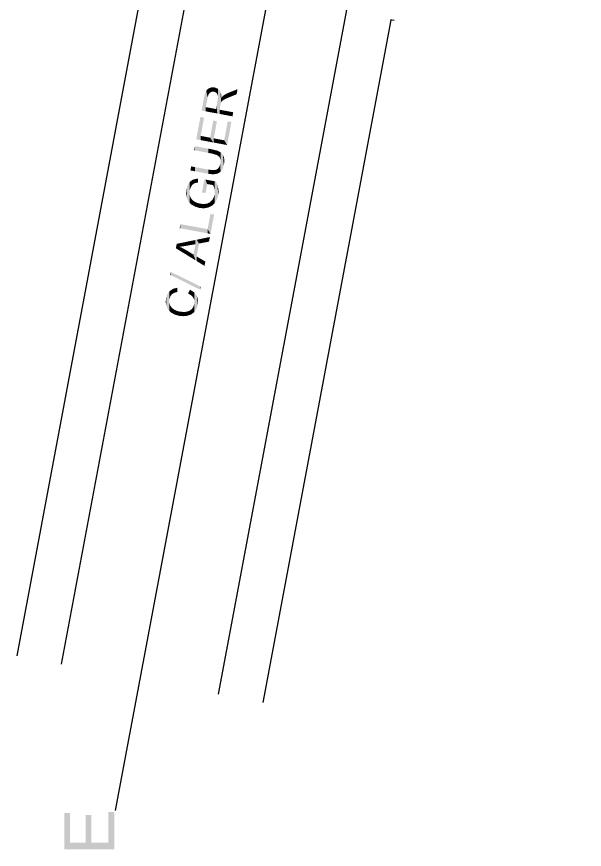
# Model space of a CAD drawing. Header units: inches. Extents: x 0.0008 to 0.0144, y 0.0003 to 0.0113.
# Drawn here: x 0.005634 to 0.006525, y 0.001145 to 0.002451 of the extents above; entities that cross this region are included whole.
import ezdxf

# ---------------------------------------------------------------- set-up
doc = ezdxf.new("R2010")
doc.units = ezdxf.units.IN
doc.header["$MEASUREMENT"] = 0
doc.linetypes.add('STRICHPUNKT', pattern=[25.4, 12.7, -6.35, 0, -6.35])
doc.layers.add('Standard', color=7, linetype='Continuous')

# ---------------------------------------------------------------- blocks, each defined once
blk = doc.blocks.new('*U436')
at = {"color": 7, "linetype": 'ByBlock', "extrusion": (0, 0, -1)}
for points in [[(-0.144998, 0.029094), (-0.144998, 0.03054), (-0.145234, 0.029094)], [(-0.145234, 0.029094), (-0.144998, 0.03054), (-0.145234, 0.03054)], [(-0.146762, 0.029094), (-0.146762, 0.030587), (-0.146998, 0.029094)], [(-0.146998, 0.029094), (-0.146762, 0.030587), (-0.146998, 0.030587)], [(-0.145847, 0.029094), (-0.145847, 0.030465), (-0.146081, 0.029094)], [(-0.146081, 0.029094), (-0.145847, 0.030465), (-0.146081, 0.030465)]]:
    blk.add_solid(points, dxfattribs=at)
at = {"color": 7, "linetype": 'ByBlock'}
for points in [[(0.145234, 0.029094), (0.145234, 0.029359), (0.145847, 0.029094)], [(0.145847, 0.029094), (0.145234, 0.029359), (0.145847, 0.029359)], [(0.146081, 0.029094), (0.146081, 0.029359), (0.146762, 0.029094)], [(0.146762, 0.029094), (0.146081, 0.029359), (0.146762, 0.029359)]]:
    blk.add_solid(points, dxfattribs=at)
blk = doc.blocks.new('*U503')
at = {"color": 7, "linetype": 'ByBlock'}
for points in [[(0.149339, 0.051236), (0.149292, 0.051392), (0.149339, 0.051422)], [(0.149374, 0.051257), (0.149339, 0.051422), (0.149374, 0.051431)], [(0.149385, 0.051264), (0.149374, 0.051431), (0.149385, 0.051433)], [(0.149396, 0.051267), (0.149385, 0.051433), (0.149396, 0.051436)], [(0.149484, 0.051289), (0.149396, 0.051436), (0.149484, 0.051458)], [(0.149503, 0.051294), (0.149484, 0.051458), (0.149503, 0.051462)], [(0.149073, 0.050732), (0.149054, 0.051044), (0.149073, 0.0511)], [(0.149109, 0.05066), (0.149073, 0.0511), (0.149109, 0.051209)], [(0.149073, 0.050732), (0.149073, 0.0511), (0.149109, 0.05066)], [(0.149142, 0.050595), (0.149109, 0.051209), (0.149142, 0.051252)], [(0.149109, 0.05066), (0.149109, 0.051209), (0.149142, 0.050595)], [(0.149185, 0.05055), (0.149142, 0.051252), (0.149185, 0.051309)], [(0.149142, 0.050595), (0.149142, 0.051252), (0.149185, 0.05055)], [(0.149193, 0.051015), (0.149185, 0.051309), (0.149193, 0.051319)], [(0.149206, 0.051055), (0.149193, 0.051319), (0.149206, 0.051337)], [(0.149216, 0.051086), (0.149206, 0.051337), (0.149216, 0.051343)], [(0.149229, 0.051124), (0.149216, 0.051343), (0.149229, 0.051351)], [(0.149251, 0.051154), (0.149229, 0.051351), (0.149251, 0.051366)], [(0.149281, 0.051193), (0.149251, 0.051366), (0.149281, 0.051385)], [(0.149292, 0.051208), (0.149281, 0.051385), (0.149292, 0.051392)], [(0.149997, 0.0512), (0.149937, 0.051235), (0.149997, 0.051364)], [(0.150009, 0.051193), (0.149997, 0.051364), (0.150009, 0.05139)], [(0.149997, 0.0512), (0.149997, 0.051364), (0.150009, 0.051193)], [(0.150009, 0.051193), (0.150009, 0.05139), (0.150063, 0.051161)], [(0.150063, 0.051161), (0.150063, 0.051355), (0.150064, 0.051161)], [(0.150064, 0.051161), (0.150064, 0.051354), (0.150086, 0.051135)], [(0.150086, 0.051135), (0.150086, 0.05134), (0.150147, 0.051063)], [(0.150147, 0.051063), (0.150147, 0.051301), (0.150148, 0.05106)], [(0.150148, 0.05106), (0.150148, 0.051301), (0.150172, 0.050989)], [(0.150172, 0.050989), (0.150172, 0.051285), (0.150183, 0.050958)], [(0.150183, 0.050958), (0.150183, 0.051272), (0.150183, 0.050957)], [(0.150183, 0.050957), (0.150183, 0.051271), (0.150187, 0.050946)], [(0.149054, 0.050829), (0.149044, 0.050885), (0.149054, 0.051044)], [(0.149054, 0.050829), (0.149054, 0.051044), (0.149073, 0.050732)], [(0.149185, 0.05055), (0.149185, 0.050882), (0.149193, 0.050543)], [(0.149193, 0.050543), (0.149193, 0.050854), (0.149206, 0.050529)], [(0.149206, 0.050529), (0.149206, 0.050803), (0.149216, 0.050518)], [(0.149216, 0.050518), (0.149216, 0.050765), (0.149229, 0.050505)], [(0.150172, 0.050487), (0.150148, 0.050711), (0.150172, 0.050785)], [(0.150183, 0.050495), (0.150172, 0.050785), (0.150183, 0.050817)], [(0.150187, 0.050501), (0.150183, 0.050834), (0.150187, 0.050946)], [(0.150183, 0.050496), (0.150183, 0.050817), (0.150183, 0.050834)], [(0.149229, 0.050505), (0.149229, 0.050746), (0.149251, 0.050483)], [(0.149251, 0.050483), (0.149251, 0.050713), (0.149281, 0.050466)], [(0.149281, 0.050466), (0.149281, 0.05067), (0.149292, 0.050459)], [(0.149292, 0.050459), (0.149292, 0.050661), (0.149339, 0.050432)], [(0.149339, 0.050432), (0.149339, 0.050624), (0.149374, 0.050412)], [(0.149374, 0.050412), (0.149374, 0.050597), (0.149385, 0.050405)], [(0.149385, 0.050405), (0.149385, 0.050592), (0.149396, 0.050399)], [(0.149396, 0.050399), (0.149396, 0.050587), (0.149484, 0.050373)], [(0.149484, 0.050373), (0.149484, 0.050546), (0.149503, 0.050367)], [(0.149503, 0.050367), (0.149503, 0.050542), (0.149511, 0.050365)], [(0.149511, 0.050365), (0.149511, 0.050539), (0.149572, 0.050347)], [(0.149572, 0.050347), (0.149572, 0.050523), (0.149602, 0.050344)], [(0.149602, 0.050344), (0.149602, 0.050515), (0.149745, 0.050331)], [(0.149885, 0.050347), (0.149751, 0.050499), (0.149885, 0.050509)], [(0.149913, 0.05035), (0.149885, 0.050509), (0.149913, 0.050519)], [(0.149937, 0.050359), (0.149913, 0.050519), (0.149937, 0.050527)], [(0.149997, 0.050381), (0.149937, 0.050527), (0.149997, 0.050549)], [(0.150009, 0.050385), (0.149997, 0.050549), (0.150009, 0.050558)], [(0.150063, 0.050405), (0.150009, 0.050558), (0.150063, 0.050601)], [(0.150064, 0.050406), (0.150063, 0.050601), (0.150064, 0.050601)], [(0.150086, 0.050422), (0.150064, 0.050601), (0.150086, 0.050619)], [(0.150147, 0.050468), (0.150086, 0.050619), (0.150147, 0.05071)], [(0.150148, 0.050469), (0.150147, 0.05071), (0.150148, 0.050711)]]:
    blk.add_solid(points, dxfattribs=at)
at = {"color": 7, "linetype": 'ByBlock', "extrusion": (0, 0, -1)}
for points in [[(-0.149339, 0.051236), (-0.149339, 0.051422), (-0.149374, 0.051257)], [(-0.149374, 0.051257), (-0.149374, 0.051431), (-0.149385, 0.051264)], [(-0.149385, 0.051264), (-0.149385, 0.051433), (-0.149396, 0.051267)], [(-0.149396, 0.051267), (-0.149396, 0.051436), (-0.149484, 0.051289)], [(-0.149484, 0.051289), (-0.149484, 0.051458), (-0.149503, 0.051294)], [(-0.149503, 0.051294), (-0.149503, 0.051462), (-0.149511, 0.051295)], [(-0.149185, 0.050882), (-0.149185, 0.051309), (-0.149193, 0.051015)], [(-0.149193, 0.051015), (-0.149193, 0.051319), (-0.149206, 0.051055)], [(-0.149206, 0.051055), (-0.149206, 0.051337), (-0.149216, 0.051086)], [(-0.149216, 0.051086), (-0.149216, 0.051343), (-0.149229, 0.051124)], [(-0.149229, 0.051124), (-0.149229, 0.051351), (-0.149251, 0.051154)], [(-0.149251, 0.051154), (-0.149251, 0.051366), (-0.149281, 0.051193)], [(-0.149281, 0.051193), (-0.149281, 0.051385), (-0.149292, 0.051208)], [(-0.149292, 0.051208), (-0.149292, 0.051392), (-0.149339, 0.051236)], [(-0.150063, 0.051161), (-0.150009, 0.05139), (-0.150063, 0.051355)], [(-0.150064, 0.051161), (-0.150063, 0.051355), (-0.150064, 0.051354)], [(-0.150086, 0.051135), (-0.150064, 0.051354), (-0.150086, 0.05134)], [(-0.150147, 0.051063), (-0.150086, 0.05134), (-0.150147, 0.051301)], [(-0.150148, 0.05106), (-0.150147, 0.051301), (-0.150148, 0.051301)], [(-0.150172, 0.050989), (-0.150148, 0.051301), (-0.150172, 0.051285)], [(-0.150183, 0.050958), (-0.150172, 0.051285), (-0.150183, 0.051272)], [(-0.150183, 0.050957), (-0.150183, 0.051272), (-0.150183, 0.051271)], [(-0.150187, 0.050946), (-0.150183, 0.051271), (-0.150187, 0.051267)], [(-0.150187, 0.050501), (-0.150187, 0.051267), (-0.150271, 0.050627)], [(-0.150271, 0.050627), (-0.150187, 0.051267), (-0.150271, 0.05116)], [(-0.150271, 0.050627), (-0.150271, 0.05116), (-0.15028, 0.05066)], [(-0.15028, 0.05066), (-0.150271, 0.05116), (-0.15028, 0.051148)], [(-0.15028, 0.05066), (-0.15028, 0.051148), (-0.150324, 0.050804)], [(-0.150324, 0.050804), (-0.15028, 0.051148), (-0.150324, 0.051008)], [(-0.149193, 0.050543), (-0.149185, 0.050882), (-0.149193, 0.050854)], [(-0.149206, 0.050529), (-0.149193, 0.050854), (-0.149206, 0.050803)], [(-0.149216, 0.050518), (-0.149206, 0.050803), (-0.149216, 0.050765)], [(-0.149229, 0.050505), (-0.149216, 0.050765), (-0.149229, 0.050746)], [(-0.150172, 0.050487), (-0.150172, 0.050785), (-0.150183, 0.050495)], [(-0.150183, 0.050496), (-0.150183, 0.050834), (-0.150187, 0.050501)], [(-0.150183, 0.050495), (-0.150183, 0.050817), (-0.150183, 0.050496)], [(-0.150324, 0.050804), (-0.150324, 0.051008), (-0.150331, 0.050986)], [(-0.149251, 0.050483), (-0.149229, 0.050746), (-0.149251, 0.050713)], [(-0.149281, 0.050466), (-0.149251, 0.050713), (-0.149281, 0.05067)], [(-0.149292, 0.050459), (-0.149281, 0.05067), (-0.149292, 0.050661)], [(-0.149339, 0.050432), (-0.149292, 0.050661), (-0.149339, 0.050624)], [(-0.149374, 0.050412), (-0.149339, 0.050624), (-0.149374, 0.050597)], [(-0.149385, 0.050405), (-0.149374, 0.050597), (-0.149385, 0.050592)], [(-0.149396, 0.050399), (-0.149385, 0.050592), (-0.149396, 0.050587)], [(-0.149484, 0.050373), (-0.149396, 0.050587), (-0.149484, 0.050546)], [(-0.149503, 0.050367), (-0.149484, 0.050546), (-0.149503, 0.050542)], [(-0.149511, 0.050365), (-0.149503, 0.050542), (-0.149511, 0.050539)], [(-0.149572, 0.050347), (-0.149511, 0.050539), (-0.149572, 0.050523)], [(-0.149602, 0.050344), (-0.149572, 0.050523), (-0.149602, 0.050515)], [(-0.149745, 0.050331), (-0.149602, 0.050515), (-0.149745, 0.0505)], [(-0.149745, 0.050331), (-0.149745, 0.0505), (-0.149751, 0.050332)], [(-0.149751, 0.050332), (-0.149745, 0.0505), (-0.149751, 0.050499)], [(-0.149751, 0.050332), (-0.149751, 0.050499), (-0.149885, 0.050347)], [(-0.149885, 0.050347), (-0.149885, 0.050509), (-0.149913, 0.05035)], [(-0.149913, 0.05035), (-0.149913, 0.050519), (-0.149937, 0.050359)], [(-0.149937, 0.050359), (-0.149937, 0.050527), (-0.149997, 0.050381)], [(-0.149997, 0.050381), (-0.149997, 0.050549), (-0.150009, 0.050385)], [(-0.150009, 0.050385), (-0.150009, 0.050558), (-0.150063, 0.050405)], [(-0.150063, 0.050405), (-0.150063, 0.050601), (-0.150064, 0.050406)], [(-0.150064, 0.050406), (-0.150064, 0.050601), (-0.150086, 0.050422)], [(-0.150086, 0.050422), (-0.150086, 0.050619), (-0.150147, 0.050468)], [(-0.150147, 0.050468), (-0.150147, 0.05071), (-0.150148, 0.050469)], [(-0.150148, 0.050469), (-0.150148, 0.050711), (-0.150172, 0.050487)]]:
    blk.add_solid(points, dxfattribs=at)
blk = doc.blocks.new('*U504')
at = {"color": 7, "linetype": 'ByBlock'}
for points in [[(0.149251, 0.051963), (0.149228, 0.051974), (0.149251, 0.052095)], [(0.149251, 0.051963), (0.149251, 0.052095), (0.150432, 0.051381)], [(0.150432, 0.051381), (0.149251, 0.052095), (0.150432, 0.051513)]]:
    blk.add_solid(points, dxfattribs=at)
at = {"color": 7, "linetype": 'ByBlock', "extrusion": (0, 0, -1)}
blk.add_solid([(-0.150432, 0.051381), (-0.150432, 0.051513), (-0.150455, 0.051502)], dxfattribs=at)
blk = doc.blocks.new('*U505')
at = {"color": 7, "linetype": 'ByBlock'}
for points in [[(0.150589, 0.053267), (0.150371, 0.053396), (0.150589, 0.053441)], [(0.150622, 0.053273), (0.150589, 0.053441), (0.150622, 0.053448)], [(0.15077, 0.0533), (0.150622, 0.053448), (0.15077, 0.053479)], [(0.15077, 0.0533), (0.15077, 0.053479), (0.150804, 0.053486)], [(0.149482, 0.053017), (0.149449, 0.053038), (0.149482, 0.053213)], [(0.149594, 0.052948), (0.149482, 0.053213), (0.149594, 0.053236)], [(0.149482, 0.053017), (0.149482, 0.053213), (0.149594, 0.052948)], [(0.149706, 0.053111), (0.149594, 0.053236), (0.149706, 0.053259)], [(0.149594, 0.052948), (0.149594, 0.053097), (0.149706, 0.052879)], [(0.149714, 0.053112), (0.149706, 0.053259), (0.149714, 0.053261)], [(0.149816, 0.053129), (0.149714, 0.053261), (0.149816, 0.053282)], [(0.149865, 0.053137), (0.149816, 0.053282), (0.149865, 0.053292)], [(0.150151, 0.053187), (0.149865, 0.053292), (0.150151, 0.053351)], [(0.149865, 0.053137), (0.149865, 0.053292), (0.150151, 0.053187)], [(0.150229, 0.053201), (0.150151, 0.053351), (0.150229, 0.053367)], [(0.150229, 0.052558), (0.150151, 0.052785), (0.150229, 0.053201)], [(0.150275, 0.052529), (0.150229, 0.053367), (0.150275, 0.053376)], [(0.150229, 0.052558), (0.150229, 0.053367), (0.150275, 0.052529)], [(0.150371, 0.053227), (0.150275, 0.053376), (0.150371, 0.053396)], [(0.150371, 0.053227), (0.150371, 0.053396), (0.150589, 0.053267)], [(0.149706, 0.052879), (0.149706, 0.053047), (0.149714, 0.052874)], [(0.149714, 0.052874), (0.149714, 0.053042), (0.149816, 0.052812)], [(0.149816, 0.052812), (0.149816, 0.052987), (0.149865, 0.052782)], [(0.149865, 0.052782), (0.149865, 0.052958), (0.150151, 0.052605)], [(0.150151, 0.052605), (0.150151, 0.052785), (0.150229, 0.052558)], [(0.150275, 0.052529), (0.150275, 0.052713), (0.150371, 0.05247)], [(0.150371, 0.05247), (0.150371, 0.052656), (0.150589, 0.052336)]]:
    blk.add_solid(points, dxfattribs=at)
at = {"color": 7, "linetype": 'ByBlock', "extrusion": (0, 0, -1)}
for points in [[(-0.150589, 0.053267), (-0.150589, 0.053441), (-0.150622, 0.053273)], [(-0.150622, 0.053273), (-0.150622, 0.053448), (-0.15077, 0.0533)], [(-0.149594, 0.053097), (-0.149594, 0.053236), (-0.149706, 0.053111)], [(-0.149706, 0.052879), (-0.149594, 0.053097), (-0.149706, 0.053047)], [(-0.149706, 0.053111), (-0.149706, 0.053259), (-0.149714, 0.053112)], [(-0.149714, 0.053112), (-0.149714, 0.053261), (-0.149816, 0.053129)], [(-0.149816, 0.053129), (-0.149816, 0.053282), (-0.149865, 0.053137)], [(-0.150151, 0.053187), (-0.150151, 0.053351), (-0.150229, 0.053201)], [(-0.150275, 0.052713), (-0.150275, 0.053376), (-0.150371, 0.053227)], [(-0.149714, 0.052874), (-0.149706, 0.053047), (-0.149714, 0.053042)], [(-0.149816, 0.052812), (-0.149714, 0.053042), (-0.149816, 0.052987)], [(-0.149865, 0.052782), (-0.149816, 0.052987), (-0.149865, 0.052958)], [(-0.150151, 0.052605), (-0.149865, 0.052958), (-0.150151, 0.052785)], [(-0.150371, 0.05247), (-0.150275, 0.052713), (-0.150371, 0.052656)], [(-0.150589, 0.052336), (-0.150371, 0.052656), (-0.150589, 0.052528)], [(-0.150589, 0.052336), (-0.150589, 0.052528), (-0.150622, 0.052508)]]:
    blk.add_solid(points, dxfattribs=at)
blk = doc.blocks.new('*U506')
at = {"color": 7, "linetype": 'ByBlock'}
for points in [[(0.150826, 0.053609), (0.150713, 0.053799), (0.150826, 0.054404)], [(0.150826, 0.053609), (0.150826, 0.054404), (0.150827, 0.053609)], [(0.149629, 0.053833), (0.149599, 0.053839), (0.149629, 0.054001)], [(0.149629, 0.053833), (0.149629, 0.054001), (0.150713, 0.05363)], [(0.150713, 0.05363), (0.149629, 0.054001), (0.150713, 0.053799)], [(0.150713, 0.05363), (0.150713, 0.053799), (0.150826, 0.053609)]]:
    blk.add_solid(points, dxfattribs=at)
at = {"color": 7, "linetype": 'ByBlock', "extrusion": (0, 0, -1)}
for points in [[(-0.150827, 0.053609), (-0.150826, 0.054404), (-0.150827, 0.054404)], [(-0.150827, 0.053609), (-0.150827, 0.054404), (-0.150971, 0.054377)]]:
    blk.add_solid(points, dxfattribs=at)
blk = doc.blocks.new('*U507')
at = {"color": 7, "linetype": 'ByBlock'}
for points in [[(0.150067, 0.055513), (0.150029, 0.055702), (0.150067, 0.055729)], [(0.150069, 0.055516), (0.150067, 0.055729), (0.150069, 0.055731)], [(0.150071, 0.055518), (0.150069, 0.055731), (0.150071, 0.055732)], [(0.150105, 0.05556), (0.150071, 0.055732), (0.150105, 0.055757)], [(0.150117, 0.055574), (0.150105, 0.055757), (0.150117, 0.055762)], [(0.150118, 0.055576), (0.150117, 0.055762), (0.150118, 0.055762)], [(0.150174, 0.055616), (0.150118, 0.055762), (0.150174, 0.055783)], [(0.150176, 0.055617), (0.150174, 0.055783), (0.150176, 0.055784)], [(0.150204, 0.055628), (0.150176, 0.055784), (0.150204, 0.055794)], [(0.150221, 0.055634), (0.150204, 0.055794), (0.150221, 0.055797)], [(0.150247, 0.055643), (0.150221, 0.055797), (0.150247, 0.055801)], [(0.150286, 0.05565), (0.150247, 0.055801), (0.150286, 0.055807)], [(0.150324, 0.055656), (0.150286, 0.055807), (0.150324, 0.055813)], [(0.150585, 0.055244), (0.150567, 0.055685), (0.150585, 0.055783)], [(0.150585, 0.055244), (0.150585, 0.055783), (0.150633, 0.055235)], [(0.150701, 0.055596), (0.150701, 0.055761), (0.150733, 0.05559)], [(0.150733, 0.05559), (0.150733, 0.055755), (0.150807, 0.055577)], [(0.150807, 0.055577), (0.150807, 0.055741), (0.15088, 0.055563)], [(0.15088, 0.055563), (0.15088, 0.055728), (0.150893, 0.05556)], [(0.150893, 0.05556), (0.150893, 0.055725), (0.150929, 0.055554)], [(0.14988, 0.05504), (0.149865, 0.055378), (0.14988, 0.055431)], [(0.1499, 0.055001), (0.14988, 0.055431), (0.1499, 0.055503)], [(0.14988, 0.05504), (0.14988, 0.055431), (0.1499, 0.055001)], [(0.149952, 0.054898), (0.1499, 0.055503), (0.149952, 0.055608)], [(0.1499, 0.055001), (0.1499, 0.055503), (0.149952, 0.054898)], [(0.149954, 0.054896), (0.149952, 0.055608), (0.149954, 0.055611)], [(0.149952, 0.054898), (0.149952, 0.055608), (0.149954, 0.054896)], [(0.149993, 0.054857), (0.149954, 0.055611), (0.149993, 0.05566)], [(0.149954, 0.054896), (0.149954, 0.055611), (0.149993, 0.054857)], [(0.150003, 0.055337), (0.149993, 0.05566), (0.150003, 0.055672)], [(0.150004, 0.055353), (0.150003, 0.055672), (0.150004, 0.055674)], [(0.150023, 0.055417), (0.150004, 0.055674), (0.150023, 0.055697)], [(0.150027, 0.055433), (0.150023, 0.055697), (0.150027, 0.055701)], [(0.150029, 0.05544), (0.150027, 0.055701), (0.150029, 0.055702)], [(0.150566, 0.055248), (0.150489, 0.055262), (0.150566, 0.055678)], [(0.150567, 0.055248), (0.150566, 0.055678), (0.150567, 0.055685)], [(0.150566, 0.055248), (0.150566, 0.055678), (0.150567, 0.055248)], [(0.150567, 0.055248), (0.150567, 0.055685), (0.150585, 0.055244)], [(0.150929, 0.055554), (0.150929, 0.055719), (0.150954, 0.055498)], [(0.150954, 0.055498), (0.150954, 0.055714), (0.150962, 0.055481)], [(0.150962, 0.055481), (0.150962, 0.055713), (0.150988, 0.055385)], [(0.150988, 0.055385), (0.150988, 0.055708), (0.15099, 0.055369)], [(0.15099, 0.055369), (0.15099, 0.055707), (0.150999, 0.055277)], [(0.149865, 0.055125), (0.149852, 0.055202), (0.149865, 0.055378)], [(0.149865, 0.055125), (0.149865, 0.055378), (0.14988, 0.05504)], [(0.149993, 0.054857), (0.149993, 0.055247), (0.150003, 0.054848)], [(0.150003, 0.054848), (0.150003, 0.055154), (0.150004, 0.054846)], [(0.150004, 0.054846), (0.150004, 0.055148), (0.150023, 0.054828)], [(0.150023, 0.054828), (0.150023, 0.055088), (0.150027, 0.054823)], [(0.150027, 0.054823), (0.150027, 0.055073), (0.150029, 0.054821)], [(0.150029, 0.054821), (0.150029, 0.055069), (0.150067, 0.054784)], [(0.150962, 0.054803), (0.150954, 0.055055), (0.150962, 0.05508)], [(0.150988, 0.054827), (0.150962, 0.05508), (0.150988, 0.055166)], [(0.15099, 0.054829), (0.150988, 0.055166), (0.15099, 0.055171)], [(0.150999, 0.054838), (0.15099, 0.055171), (0.150999, 0.055277)], [(0.150067, 0.054784), (0.150067, 0.055005), (0.150069, 0.054782)], [(0.150069, 0.054782), (0.150069, 0.055003), (0.150071, 0.05478)], [(0.150071, 0.05478), (0.150071, 0.055001), (0.150105, 0.05476)], [(0.150105, 0.05476), (0.150105, 0.054964), (0.150117, 0.054754)], [(0.150117, 0.054754), (0.150117, 0.054951), (0.150118, 0.054753)], [(0.150118, 0.054753), (0.150118, 0.05495), (0.150174, 0.054721)], [(0.150174, 0.054721), (0.150174, 0.054906), (0.150176, 0.05472)], [(0.150176, 0.05472), (0.150176, 0.054905), (0.150204, 0.054704)], [(0.150204, 0.054704), (0.150204, 0.05489), (0.150221, 0.054694)], [(0.150221, 0.054694), (0.150221, 0.054882), (0.150247, 0.054686)], [(0.150247, 0.054686), (0.150247, 0.054868), (0.150286, 0.054674)], [(0.150286, 0.054674), (0.150286, 0.054848), (0.150324, 0.054663)], [(0.150324, 0.054663), (0.150324, 0.054838), (0.150336, 0.054659)], [(0.150336, 0.054659), (0.150336, 0.054834), (0.150391, 0.054643)], [(0.150391, 0.054643), (0.150391, 0.054819), (0.150413, 0.054641)], [(0.150413, 0.054641), (0.150413, 0.054813), (0.150489, 0.054635)], [(0.150489, 0.054635), (0.150489, 0.054806), (0.150566, 0.054629)], [(0.150567, 0.054629), (0.150566, 0.054798), (0.150567, 0.054799)], [(0.150566, 0.054629), (0.150566, 0.054798), (0.150567, 0.054629)], [(0.150585, 0.054632), (0.150567, 0.054799), (0.150585, 0.054801)], [(0.150633, 0.05464), (0.150585, 0.054801), (0.150633, 0.054808)], [(0.150698, 0.054651), (0.150633, 0.054808), (0.150698, 0.054817)], [(0.150701, 0.054652), (0.150698, 0.054817), (0.150701, 0.054819)], [(0.150733, 0.054657), (0.150701, 0.054819), (0.150733, 0.054834)], [(0.150807, 0.054692), (0.150733, 0.054834), (0.150807, 0.054869)], [(0.15088, 0.054727), (0.150807, 0.054869), (0.15088, 0.054939)], [(0.150893, 0.054739), (0.15088, 0.054939), (0.150893, 0.054952)], [(0.150929, 0.054773), (0.150893, 0.054952), (0.150929, 0.055013)], [(0.150954, 0.054796), (0.150929, 0.055013), (0.150954, 0.055055)]]:
    blk.add_solid(points, dxfattribs=at)
at = {"color": 7, "linetype": 'ByBlock', "extrusion": (0, 0, -1)}
for points in [[(-0.150067, 0.055513), (-0.150067, 0.055729), (-0.150069, 0.055516)], [(-0.150069, 0.055516), (-0.150069, 0.055731), (-0.150071, 0.055518)], [(-0.150071, 0.055518), (-0.150071, 0.055732), (-0.150105, 0.05556)], [(-0.150105, 0.05556), (-0.150105, 0.055757), (-0.150117, 0.055574)], [(-0.150117, 0.055574), (-0.150117, 0.055762), (-0.150118, 0.055576)], [(-0.150118, 0.055576), (-0.150118, 0.055762), (-0.150174, 0.055616)], [(-0.150174, 0.055616), (-0.150174, 0.055783), (-0.150176, 0.055617)], [(-0.150176, 0.055617), (-0.150176, 0.055784), (-0.150204, 0.055628)], [(-0.150204, 0.055628), (-0.150204, 0.055794), (-0.150221, 0.055634)], [(-0.150221, 0.055634), (-0.150221, 0.055797), (-0.150247, 0.055643)], [(-0.150247, 0.055643), (-0.150247, 0.055801), (-0.150286, 0.05565)], [(-0.150286, 0.05565), (-0.150286, 0.055807), (-0.150324, 0.055656)], [(-0.150324, 0.055656), (-0.150324, 0.055813), (-0.150336, 0.055659)], [(-0.150633, 0.055235), (-0.150585, 0.055783), (-0.150633, 0.055774)], [(-0.150633, 0.055235), (-0.150633, 0.055774), (-0.150698, 0.055582)], [(-0.150698, 0.055582), (-0.150633, 0.055774), (-0.150698, 0.055762)], [(-0.150698, 0.055582), (-0.150698, 0.055762), (-0.150701, 0.055596)], [(-0.150701, 0.055596), (-0.150698, 0.055762), (-0.150701, 0.055761)], [(-0.150733, 0.05559), (-0.150701, 0.055761), (-0.150733, 0.055755)], [(-0.150807, 0.055577), (-0.150733, 0.055755), (-0.150807, 0.055741)], [(-0.15088, 0.055563), (-0.150807, 0.055741), (-0.15088, 0.055728)], [(-0.150893, 0.05556), (-0.15088, 0.055728), (-0.150893, 0.055725)], [(-0.150929, 0.055554), (-0.150893, 0.055725), (-0.150929, 0.055719)], [(-0.149993, 0.055247), (-0.149993, 0.05566), (-0.150003, 0.055337)], [(-0.150003, 0.055337), (-0.150003, 0.055672), (-0.150004, 0.055353)], [(-0.150004, 0.055353), (-0.150004, 0.055674), (-0.150023, 0.055417)], [(-0.150023, 0.055417), (-0.150023, 0.055697), (-0.150027, 0.055433)], [(-0.150027, 0.055433), (-0.150027, 0.055701), (-0.150029, 0.05544)], [(-0.150029, 0.05544), (-0.150029, 0.055702), (-0.150067, 0.055513)], [(-0.150954, 0.055498), (-0.150929, 0.055719), (-0.150954, 0.055714)], [(-0.150962, 0.055481), (-0.150954, 0.055714), (-0.150962, 0.055713)], [(-0.150988, 0.055385), (-0.150962, 0.055713), (-0.150988, 0.055708)], [(-0.15099, 0.055369), (-0.150988, 0.055708), (-0.15099, 0.055707)], [(-0.150999, 0.055277), (-0.15099, 0.055707), (-0.150999, 0.055706)], [(-0.150999, 0.054838), (-0.150999, 0.055706), (-0.150999, 0.054838)], [(-0.150999, 0.054838), (-0.150999, 0.055706), (-0.150999, 0.055705)], [(-0.150999, 0.054838), (-0.150999, 0.055705), (-0.151041, 0.054908)], [(-0.151041, 0.054908), (-0.150999, 0.055705), (-0.151041, 0.055698)], [(-0.151041, 0.054908), (-0.151041, 0.055698), (-0.151086, 0.054984)], [(-0.151086, 0.054984), (-0.151041, 0.055698), (-0.151086, 0.055596)], [(-0.151086, 0.054984), (-0.151086, 0.055596), (-0.151102, 0.055036)], [(-0.151102, 0.055036), (-0.151086, 0.055596), (-0.151102, 0.05556)], [(-0.151102, 0.055036), (-0.151102, 0.05556), (-0.151138, 0.055153)], [(-0.151138, 0.055153), (-0.151102, 0.05556), (-0.151138, 0.055428)], [(-0.151138, 0.055153), (-0.151138, 0.055428), (-0.151139, 0.055165)], [(-0.151139, 0.055165), (-0.151138, 0.055428), (-0.151139, 0.055424)], [(-0.151139, 0.055165), (-0.151139, 0.055424), (-0.151151, 0.055288)], [(-0.150003, 0.054848), (-0.149993, 0.055247), (-0.150003, 0.055154)], [(-0.150004, 0.054846), (-0.150003, 0.055154), (-0.150004, 0.055148)], [(-0.150023, 0.054828), (-0.150004, 0.055148), (-0.150023, 0.055088)], [(-0.150027, 0.054823), (-0.150023, 0.055088), (-0.150027, 0.055073)], [(-0.150029, 0.054821), (-0.150027, 0.055073), (-0.150029, 0.055069)], [(-0.150067, 0.054784), (-0.150029, 0.055069), (-0.150067, 0.055005)], [(-0.150962, 0.054803), (-0.150962, 0.05508), (-0.150988, 0.054827)], [(-0.150988, 0.054827), (-0.150988, 0.055166), (-0.15099, 0.054829)], [(-0.15099, 0.054829), (-0.15099, 0.055171), (-0.150999, 0.054838)], [(-0.150069, 0.054782), (-0.150067, 0.055005), (-0.150069, 0.055003)], [(-0.150071, 0.05478), (-0.150069, 0.055003), (-0.150071, 0.055001)], [(-0.150105, 0.05476), (-0.150071, 0.055001), (-0.150105, 0.054964)], [(-0.150117, 0.054754), (-0.150105, 0.054964), (-0.150117, 0.054951)], [(-0.150118, 0.054753), (-0.150117, 0.054951), (-0.150118, 0.05495)], [(-0.150174, 0.054721), (-0.150118, 0.05495), (-0.150174, 0.054906)], [(-0.150176, 0.05472), (-0.150174, 0.054906), (-0.150176, 0.054905)], [(-0.150204, 0.054704), (-0.150176, 0.054905), (-0.150204, 0.05489)], [(-0.150221, 0.054694), (-0.150204, 0.05489), (-0.150221, 0.054882)], [(-0.150247, 0.054686), (-0.150221, 0.054882), (-0.150247, 0.054868)], [(-0.150286, 0.054674), (-0.150247, 0.054868), (-0.150286, 0.054848)], [(-0.150324, 0.054663), (-0.150286, 0.054848), (-0.150324, 0.054838)], [(-0.150336, 0.054659), (-0.150324, 0.054838), (-0.150336, 0.054834)], [(-0.150391, 0.054643), (-0.150336, 0.054834), (-0.150391, 0.054819)], [(-0.150413, 0.054641), (-0.150391, 0.054819), (-0.150413, 0.054813)], [(-0.150489, 0.054635), (-0.150413, 0.054813), (-0.150489, 0.054806)], [(-0.150566, 0.054629), (-0.150489, 0.054806), (-0.150566, 0.054798)], [(-0.150567, 0.054629), (-0.150567, 0.054799), (-0.150585, 0.054632)], [(-0.150585, 0.054632), (-0.150585, 0.054801), (-0.150633, 0.05464)], [(-0.150633, 0.05464), (-0.150633, 0.054808), (-0.150698, 0.054651)], [(-0.150698, 0.054651), (-0.150698, 0.054817), (-0.150701, 0.054652)], [(-0.150701, 0.054652), (-0.150701, 0.054819), (-0.150733, 0.054657)], [(-0.150733, 0.054657), (-0.150733, 0.054834), (-0.150807, 0.054692)], [(-0.150807, 0.054692), (-0.150807, 0.054869), (-0.15088, 0.054727)], [(-0.15088, 0.054727), (-0.15088, 0.054939), (-0.150893, 0.054739)], [(-0.150893, 0.054739), (-0.150893, 0.054952), (-0.150929, 0.054773)], [(-0.150929, 0.054773), (-0.150929, 0.055013), (-0.150954, 0.054796)], [(-0.150954, 0.054796), (-0.150954, 0.055055), (-0.150962, 0.054803)]]:
    blk.add_solid(points, dxfattribs=at)
blk = doc.blocks.new('*U508')
at = {"color": 7, "linetype": 'ByBlock'}
for points in [[(0.15021, 0.056936), (0.150179, 0.056941), (0.15021, 0.057104)], [(0.15021, 0.056936), (0.15021, 0.057104), (0.150739, 0.056837)], [(0.150739, 0.056837), (0.15021, 0.057104), (0.150739, 0.057005)], [(0.150739, 0.056837), (0.150739, 0.057005), (0.150768, 0.056831)], [(0.150768, 0.056831), (0.150768, 0.057), (0.150888, 0.056809)], [(0.150888, 0.056809), (0.150888, 0.056977), (0.150909, 0.056803)], [(0.150909, 0.056803), (0.150909, 0.056973), (0.150915, 0.056801)], [(0.150915, 0.056801), (0.150915, 0.056972), (0.15092, 0.0568)], [(0.15092, 0.0568), (0.15092, 0.056971), (0.15101, 0.056773)], [(0.15101, 0.056773), (0.15101, 0.056948), (0.151056, 0.05676)], [(0.151056, 0.05676), (0.151056, 0.056936), (0.151078, 0.056753)], [(0.151078, 0.056753), (0.151078, 0.056931), (0.151083, 0.05675)], [(0.151083, 0.05675), (0.151083, 0.056929), (0.151085, 0.056749)], [(0.151085, 0.056749), (0.151085, 0.056929), (0.151146, 0.056704)], [(0.151146, 0.056704), (0.151146, 0.056901), (0.151167, 0.056689)], [(0.151167, 0.056689), (0.151167, 0.056892), (0.151187, 0.056674)], [(0.151187, 0.056674), (0.151187, 0.056883), (0.151192, 0.056659)], [(0.151192, 0.056659), (0.151192, 0.056881), (0.151206, 0.056622)], [(0.151206, 0.056622), (0.151206, 0.056874), (0.15122, 0.056584)], [(0.15122, 0.056584), (0.15122, 0.056862), (0.151229, 0.05656)], [(0.15122, 0.056086), (0.151206, 0.056355), (0.15122, 0.056403)], [(0.151229, 0.056093), (0.15122, 0.056403), (0.151229, 0.05656)], [(0.150059, 0.056132), (0.150029, 0.056138), (0.150059, 0.0563)], [(0.150059, 0.056132), (0.150059, 0.0563), (0.150179, 0.05611)], [(0.150179, 0.05611), (0.150179, 0.056278), (0.15021, 0.056104)], [(0.15021, 0.056104), (0.15021, 0.056272), (0.150739, 0.056005)], [(0.150739, 0.056005), (0.15021, 0.056272), (0.150739, 0.056173)], [(0.150739, 0.056005), (0.150739, 0.056173), (0.150768, 0.056001)], [(0.150768, 0.056001), (0.150768, 0.056168), (0.150888, 0.055987)], [(0.150888, 0.055987), (0.150888, 0.056152), (0.150909, 0.055985)], [(0.150909, 0.055985), (0.150909, 0.056149), (0.150915, 0.055984)], [(0.150915, 0.055984), (0.150909, 0.056149), (0.150915, 0.056149)], [(0.15092, 0.055984), (0.150915, 0.056149), (0.15092, 0.05615)], [(0.15101, 0.055991), (0.15092, 0.05615), (0.15101, 0.056153)], [(0.151056, 0.055994), (0.15101, 0.056153), (0.151056, 0.05617)], [(0.151078, 0.056003), (0.151056, 0.05617), (0.151078, 0.056179)], [(0.151083, 0.056005), (0.151078, 0.056179), (0.151083, 0.056181)], [(0.151085, 0.056006), (0.151083, 0.056181), (0.151085, 0.056181)], [(0.151146, 0.05603), (0.151085, 0.056181), (0.151146, 0.056233)], [(0.151167, 0.056038), (0.151146, 0.056233), (0.151167, 0.056267)], [(0.151187, 0.056056), (0.151167, 0.056267), (0.151187, 0.0563)], [(0.151192, 0.056061), (0.151187, 0.0563), (0.151192, 0.056309)], [(0.151206, 0.056073), (0.151192, 0.056309), (0.151206, 0.056355)]]:
    blk.add_solid(points, dxfattribs=at)
at = {"color": 7, "linetype": 'ByBlock', "extrusion": (0, 0, -1)}
for points in [[(-0.150768, 0.056831), (-0.150739, 0.057005), (-0.150768, 0.057)], [(-0.150888, 0.056809), (-0.150768, 0.057), (-0.150888, 0.056977)], [(-0.150909, 0.056803), (-0.150888, 0.056977), (-0.150909, 0.056973)], [(-0.150915, 0.056801), (-0.150909, 0.056973), (-0.150915, 0.056972)], [(-0.15092, 0.0568), (-0.150915, 0.056972), (-0.15092, 0.056971)], [(-0.15101, 0.056773), (-0.15092, 0.056971), (-0.15101, 0.056948)], [(-0.151056, 0.05676), (-0.15101, 0.056948), (-0.151056, 0.056936)], [(-0.151078, 0.056753), (-0.151056, 0.056936), (-0.151078, 0.056931)], [(-0.151083, 0.05675), (-0.151078, 0.056931), (-0.151083, 0.056929)], [(-0.151085, 0.056749), (-0.151083, 0.056929), (-0.151085, 0.056929)], [(-0.151146, 0.056704), (-0.151085, 0.056929), (-0.151146, 0.056901)], [(-0.151167, 0.056689), (-0.151146, 0.056901), (-0.151167, 0.056892)], [(-0.151187, 0.056674), (-0.151167, 0.056892), (-0.151187, 0.056883)], [(-0.151192, 0.056659), (-0.151187, 0.056883), (-0.151192, 0.056881)], [(-0.151206, 0.056622), (-0.151192, 0.056881), (-0.151206, 0.056874)], [(-0.15122, 0.056584), (-0.151206, 0.056874), (-0.15122, 0.056862)], [(-0.151229, 0.05656), (-0.15122, 0.056862), (-0.151229, 0.056854)], [(-0.151229, 0.056093), (-0.151229, 0.056854), (-0.151257, 0.056119)], [(-0.151257, 0.056119), (-0.151229, 0.056854), (-0.151257, 0.056829)], [(-0.151257, 0.056119), (-0.151257, 0.056829), (-0.151294, 0.056182)], [(-0.151294, 0.056182), (-0.151257, 0.056829), (-0.151294, 0.056797)], [(-0.151294, 0.056182), (-0.151294, 0.056797), (-0.151325, 0.056236)], [(-0.151325, 0.056236), (-0.151294, 0.056797), (-0.151325, 0.056742)], [(-0.151325, 0.056236), (-0.151325, 0.056742), (-0.151355, 0.056341)], [(-0.151355, 0.056341), (-0.151325, 0.056742), (-0.151355, 0.056689)], [(-0.15122, 0.056086), (-0.15122, 0.056403), (-0.151229, 0.056093)], [(-0.151355, 0.056341), (-0.151355, 0.056689), (-0.151369, 0.05639)], [(-0.151369, 0.05639), (-0.151355, 0.056689), (-0.151369, 0.05662)], [(-0.151369, 0.05639), (-0.151369, 0.05662), (-0.151383, 0.056554)], [(-0.150179, 0.05611), (-0.150059, 0.0563), (-0.150179, 0.056278)], [(-0.15021, 0.056104), (-0.150179, 0.056278), (-0.15021, 0.056272)], [(-0.150768, 0.056001), (-0.150739, 0.056173), (-0.150768, 0.056168)], [(-0.150888, 0.055987), (-0.150768, 0.056168), (-0.150888, 0.056152)], [(-0.150909, 0.055985), (-0.150888, 0.056152), (-0.150909, 0.056149)], [(-0.150915, 0.055984), (-0.150915, 0.056149), (-0.15092, 0.055984)], [(-0.15092, 0.055984), (-0.15092, 0.05615), (-0.15101, 0.055991)], [(-0.15101, 0.055991), (-0.15101, 0.056153), (-0.151056, 0.055994)], [(-0.151056, 0.055994), (-0.151056, 0.05617), (-0.151078, 0.056003)], [(-0.151078, 0.056003), (-0.151078, 0.056179), (-0.151083, 0.056005)], [(-0.151083, 0.056005), (-0.151083, 0.056181), (-0.151085, 0.056006)], [(-0.151085, 0.056006), (-0.151085, 0.056181), (-0.151146, 0.05603)], [(-0.151146, 0.05603), (-0.151146, 0.056233), (-0.151167, 0.056038)], [(-0.151167, 0.056038), (-0.151167, 0.056267), (-0.151187, 0.056056)], [(-0.151187, 0.056056), (-0.151187, 0.0563), (-0.151192, 0.056061)], [(-0.151192, 0.056061), (-0.151192, 0.056309), (-0.151206, 0.056073)], [(-0.151206, 0.056073), (-0.151206, 0.056355), (-0.15122, 0.056086)]]:
    blk.add_solid(points, dxfattribs=at)
blk = doc.blocks.new('*U509')
at = {"color": 7, "linetype": 'ByBlock'}
for points in [[(0.150427, 0.057347), (0.150261, 0.057378), (0.150427, 0.058266)], [(0.150427, 0.057347), (0.150427, 0.058266), (0.150436, 0.057345)], [(0.15094, 0.057251), (0.150813, 0.057443), (0.15094, 0.058123)], [(0.15094, 0.057251), (0.15094, 0.058123), (0.150957, 0.057248)], [(0.151516, 0.05729), (0.15149, 0.05795), (0.151516, 0.058092)], [(0.15149, 0.057148), (0.151375, 0.057338), (0.15149, 0.05795)], [(0.150436, 0.057345), (0.150436, 0.057514), (0.150572, 0.05732)], [(0.150572, 0.05732), (0.150572, 0.057488), (0.150813, 0.057275)], [(0.150813, 0.057275), (0.150572, 0.057488), (0.150813, 0.057443)], [(0.150813, 0.057275), (0.150813, 0.057443), (0.15094, 0.057251)], [(0.150957, 0.057248), (0.150957, 0.057416), (0.151084, 0.057224)], [(0.151084, 0.057224), (0.151084, 0.057392), (0.151375, 0.05717)], [(0.151375, 0.05717), (0.151084, 0.057392), (0.151375, 0.057338)], [(0.151375, 0.05717), (0.151375, 0.057338), (0.15149, 0.057148)]]:
    blk.add_solid(points, dxfattribs=at)
at = {"color": 7, "linetype": 'ByBlock', "extrusion": (0, 0, -1)}
for points in [[(-0.150436, 0.057345), (-0.150427, 0.058266), (-0.150436, 0.058265)], [(-0.150436, 0.057514), (-0.150436, 0.058265), (-0.150572, 0.058239)], [(-0.150957, 0.057248), (-0.15094, 0.058123), (-0.150957, 0.05812)], [(-0.150957, 0.057416), (-0.150957, 0.05812), (-0.151084, 0.058096)], [(-0.151516, 0.05729), (-0.151516, 0.058092), (-0.151661, 0.058065)], [(-0.15149, 0.057148), (-0.15149, 0.05795), (-0.151516, 0.05729)], [(-0.150572, 0.05732), (-0.150436, 0.057514), (-0.150572, 0.057488)], [(-0.151084, 0.057224), (-0.150957, 0.057416), (-0.151084, 0.057392)]]:
    blk.add_solid(points, dxfattribs=at)
blk = doc.blocks.new('*U510')
at = {"color": 7, "linetype": 'ByBlock'}
for points in [[(0.150714, 0.059048), (0.150657, 0.05931), (0.150714, 0.059376)], [(0.150717, 0.059058), (0.150714, 0.059376), (0.150717, 0.059379)], [(0.15075, 0.059164), (0.150717, 0.059379), (0.15075, 0.059398)], [(0.150799, 0.059227), (0.15075, 0.059398), (0.150799, 0.059425)], [(0.150807, 0.059237), (0.150799, 0.059425), (0.150807, 0.059427)], [(0.15088, 0.059273), (0.150807, 0.059427), (0.15088, 0.059444)], [(0.150894, 0.059273), (0.15088, 0.059444), (0.150894, 0.059447)], [(0.150962, 0.059274), (0.150962, 0.059444), (0.150994, 0.059263)], [(0.150994, 0.059263), (0.150994, 0.059442), (0.151018, 0.059255)], [(0.151018, 0.059255), (0.151018, 0.059433), (0.151048, 0.059234)], [(0.151048, 0.059234), (0.151048, 0.059422), (0.151067, 0.059221)], [(0.151067, 0.059221), (0.151067, 0.059414), (0.151103, 0.059172)], [(0.151103, 0.059172), (0.151103, 0.059401), (0.151111, 0.05915)], [(0.151111, 0.05915), (0.151111, 0.059398), (0.151113, 0.059142)], [(0.151113, 0.059142), (0.151113, 0.059396), (0.151123, 0.059111)], [(0.151123, 0.059111), (0.151123, 0.059386), (0.151125, 0.059033)], [(0.151125, 0.0584), (0.151125, 0.059384), (0.151188, 0.058389)], [(0.151868, 0.059171), (0.151868, 0.05936), (0.151906, 0.059375)], [(0.150577, 0.058503), (0.150475, 0.058522), (0.150577, 0.059067)], [(0.150612, 0.058497), (0.150577, 0.059067), (0.150612, 0.059209)], [(0.150577, 0.058503), (0.150577, 0.059067), (0.150612, 0.058497)], [(0.150641, 0.058491), (0.150612, 0.059209), (0.150641, 0.059274)], [(0.150612, 0.058497), (0.150612, 0.059209), (0.150641, 0.058491)], [(0.150657, 0.058745), (0.150641, 0.059274), (0.150657, 0.05931)], [(0.151293, 0.058903), (0.151266, 0.059036), (0.151293, 0.059069)], [(0.151305, 0.058913), (0.151293, 0.059069), (0.151305, 0.059084)], [(0.151333, 0.058936), (0.151305, 0.059084), (0.151333, 0.05911)], [(0.151343, 0.058942), (0.151333, 0.05911), (0.151343, 0.05912)], [(0.151391, 0.05897), (0.151343, 0.05912), (0.151391, 0.05915)], [(0.15143, 0.058989), (0.151391, 0.05915), (0.15143, 0.059175)], [(0.151472, 0.059009), (0.15143, 0.059175), (0.151472, 0.059196)], [(0.151532, 0.059034), (0.151472, 0.059196), (0.151532, 0.059224)], [(0.151582, 0.059056), (0.151532, 0.059224), (0.151582, 0.059244)], [(0.151704, 0.059105), (0.151582, 0.059244), (0.151704, 0.059293)], [(0.151734, 0.059117), (0.151704, 0.059293), (0.151734, 0.059306)], [(0.151868, 0.059171), (0.151734, 0.059306), (0.151868, 0.05936)], [(0.151103, 0.058405), (0.151067, 0.058687), (0.151103, 0.05888)], [(0.151111, 0.058403), (0.151103, 0.05888), (0.151111, 0.05892)], [(0.151103, 0.058405), (0.151103, 0.05888), (0.151111, 0.058403)], [(0.151113, 0.058403), (0.151111, 0.05892), (0.151113, 0.058933)], [(0.151111, 0.058403), (0.151111, 0.05892), (0.151113, 0.058403)], [(0.151123, 0.058401), (0.151113, 0.058933), (0.151123, 0.059013)], [(0.151113, 0.058403), (0.151113, 0.058933), (0.151123, 0.058401)], [(0.151125, 0.0584), (0.151123, 0.059013), (0.151125, 0.059033)], [(0.151123, 0.058401), (0.151123, 0.059013), (0.151125, 0.0584)], [(0.151266, 0.05887), (0.151263, 0.059033), (0.151266, 0.059036)], [(0.150641, 0.058491), (0.150641, 0.058659), (0.150657, 0.058488)], [(0.150657, 0.058488), (0.150657, 0.058656), (0.150714, 0.058477)], [(0.150714, 0.058477), (0.150714, 0.058646), (0.150717, 0.058477)], [(0.150717, 0.058477), (0.150717, 0.058645), (0.15075, 0.058471)], [(0.15075, 0.058471), (0.15075, 0.058639), (0.150799, 0.058462)], [(0.150799, 0.058462), (0.150799, 0.05863), (0.150807, 0.05846)], [(0.150807, 0.05846), (0.150807, 0.058628), (0.15088, 0.058446)], [(0.15088, 0.058446), (0.15088, 0.058615), (0.150894, 0.058444)], [(0.150894, 0.058444), (0.150894, 0.058612), (0.150962, 0.058431)], [(0.150962, 0.058431), (0.150962, 0.058599), (0.150994, 0.058425)], [(0.150994, 0.058425), (0.150994, 0.058593), (0.151018, 0.058421)], [(0.151018, 0.058421), (0.151018, 0.058589), (0.151048, 0.058415)], [(0.151067, 0.058411), (0.151048, 0.058583), (0.151067, 0.058687)], [(0.151048, 0.058415), (0.151048, 0.058583), (0.151067, 0.058411)], [(0.151067, 0.058411), (0.151067, 0.058687), (0.151103, 0.058405)], [(0.151188, 0.058389), (0.151188, 0.058557), (0.151199, 0.058387)], [(0.151199, 0.058387), (0.151199, 0.058555), (0.151224, 0.058382)], [(0.151224, 0.058382), (0.151224, 0.05855), (0.151235, 0.05838)], [(0.151235, 0.05838), (0.151235, 0.058548), (0.151246, 0.058378)], [(0.151246, 0.058378), (0.151246, 0.058546), (0.151252, 0.058377)], [(0.151252, 0.058377), (0.151252, 0.058545), (0.151263, 0.058375)], [(0.151263, 0.058375), (0.151263, 0.058543), (0.151266, 0.058374)], [(0.151266, 0.058374), (0.151266, 0.058542), (0.151293, 0.058369)], [(0.151293, 0.058369), (0.151293, 0.058537), (0.151305, 0.058367)], [(0.151305, 0.058367), (0.151305, 0.058535), (0.151333, 0.058362)], [(0.151333, 0.058362), (0.151333, 0.05853), (0.151343, 0.05836)], [(0.151343, 0.05836), (0.151343, 0.058528), (0.151391, 0.058351)], [(0.151391, 0.058351), (0.151391, 0.058519), (0.15143, 0.058344)], [(0.15143, 0.058344), (0.15143, 0.058512), (0.151472, 0.058336)], [(0.151472, 0.058336), (0.151472, 0.058504), (0.151532, 0.058324)], [(0.151532, 0.058324), (0.151532, 0.058493), (0.151582, 0.058315)], [(0.151582, 0.058315), (0.151582, 0.058483), (0.151704, 0.058292)]]:
    blk.add_solid(points, dxfattribs=at)
at = {"color": 7, "linetype": 'ByBlock', "extrusion": (0, 0, -1)}
for points in [[(-0.150714, 0.059048), (-0.150714, 0.059376), (-0.150717, 0.059058)], [(-0.150717, 0.059058), (-0.150717, 0.059379), (-0.15075, 0.059164)], [(-0.15075, 0.059164), (-0.15075, 0.059398), (-0.150799, 0.059227)], [(-0.150799, 0.059227), (-0.150799, 0.059425), (-0.150807, 0.059237)], [(-0.150807, 0.059237), (-0.150807, 0.059427), (-0.15088, 0.059273)], [(-0.15088, 0.059273), (-0.15088, 0.059444), (-0.150894, 0.059273)], [(-0.150894, 0.059273), (-0.150894, 0.059447), (-0.150962, 0.059274)], [(-0.150962, 0.059274), (-0.150894, 0.059447), (-0.150962, 0.059444)], [(-0.150994, 0.059263), (-0.150962, 0.059444), (-0.150994, 0.059442)], [(-0.151018, 0.059255), (-0.150994, 0.059442), (-0.151018, 0.059433)], [(-0.151048, 0.059234), (-0.151018, 0.059433), (-0.151048, 0.059422)], [(-0.151067, 0.059221), (-0.151048, 0.059422), (-0.151067, 0.059414)], [(-0.151103, 0.059172), (-0.151067, 0.059414), (-0.151103, 0.059401)], [(-0.151111, 0.05915), (-0.151103, 0.059401), (-0.151111, 0.059398)], [(-0.151113, 0.059142), (-0.151111, 0.059398), (-0.151113, 0.059396)], [(-0.151123, 0.059111), (-0.151113, 0.059396), (-0.151123, 0.059386)], [(-0.151125, 0.059033), (-0.151123, 0.059386), (-0.151125, 0.059384)], [(-0.151188, 0.058389), (-0.151125, 0.059384), (-0.151188, 0.059325)], [(-0.150641, 0.058659), (-0.150641, 0.059274), (-0.150657, 0.058745)], [(-0.150657, 0.058745), (-0.150657, 0.05931), (-0.150714, 0.059048)], [(-0.151188, 0.058557), (-0.151188, 0.059325), (-0.151199, 0.058611)], [(-0.151199, 0.058611), (-0.151188, 0.059325), (-0.151199, 0.059316)], [(-0.151199, 0.058611), (-0.151199, 0.059316), (-0.151224, 0.058746)], [(-0.151224, 0.058746), (-0.151199, 0.059316), (-0.151224, 0.059258)], [(-0.151224, 0.058746), (-0.151224, 0.059258), (-0.151235, 0.058799)], [(-0.151235, 0.058799), (-0.151224, 0.059258), (-0.151235, 0.059232)], [(-0.151235, 0.058799), (-0.151235, 0.059232), (-0.151246, 0.058835)], [(-0.151246, 0.058835), (-0.151235, 0.059232), (-0.151246, 0.059207)], [(-0.151246, 0.058835), (-0.151246, 0.059207), (-0.151252, 0.058845)], [(-0.151252, 0.058845), (-0.151246, 0.059207), (-0.151252, 0.059194)], [(-0.151252, 0.058845), (-0.151252, 0.059194), (-0.151263, 0.058866)], [(-0.151263, 0.058866), (-0.151252, 0.059194), (-0.151263, 0.059033)], [(-0.151293, 0.058903), (-0.151293, 0.059069), (-0.151305, 0.058913)], [(-0.151305, 0.058913), (-0.151305, 0.059084), (-0.151333, 0.058936)], [(-0.151333, 0.058936), (-0.151333, 0.05911), (-0.151343, 0.058942)], [(-0.151343, 0.058942), (-0.151343, 0.05912), (-0.151391, 0.05897)], [(-0.151391, 0.05897), (-0.151391, 0.05915), (-0.15143, 0.058989)], [(-0.15143, 0.058989), (-0.15143, 0.059175), (-0.151472, 0.059009)], [(-0.151472, 0.059009), (-0.151472, 0.059196), (-0.151532, 0.059034)], [(-0.151532, 0.059034), (-0.151532, 0.059224), (-0.151582, 0.059056)], [(-0.151582, 0.059056), (-0.151582, 0.059244), (-0.151704, 0.059105)], [(-0.151704, 0.059105), (-0.151704, 0.059293), (-0.151734, 0.059117)], [(-0.151734, 0.059117), (-0.151734, 0.059306), (-0.151868, 0.059171)], [(-0.151263, 0.058866), (-0.151263, 0.059033), (-0.151266, 0.05887)], [(-0.151266, 0.05887), (-0.151266, 0.059036), (-0.151293, 0.058903)], [(-0.150657, 0.058488), (-0.150641, 0.058659), (-0.150657, 0.058656)], [(-0.150714, 0.058477), (-0.150657, 0.058656), (-0.150714, 0.058646)], [(-0.150717, 0.058477), (-0.150714, 0.058646), (-0.150717, 0.058645)], [(-0.15075, 0.058471), (-0.150717, 0.058645), (-0.15075, 0.058639)], [(-0.150799, 0.058462), (-0.15075, 0.058639), (-0.150799, 0.05863)], [(-0.150807, 0.05846), (-0.150799, 0.05863), (-0.150807, 0.058628)], [(-0.15088, 0.058446), (-0.150807, 0.058628), (-0.15088, 0.058615)], [(-0.150894, 0.058444), (-0.15088, 0.058615), (-0.150894, 0.058612)], [(-0.150962, 0.058431), (-0.150894, 0.058612), (-0.150962, 0.058599)], [(-0.150994, 0.058425), (-0.150962, 0.058599), (-0.150994, 0.058593)], [(-0.151018, 0.058421), (-0.150994, 0.058593), (-0.151018, 0.058589)], [(-0.151048, 0.058415), (-0.151018, 0.058589), (-0.151048, 0.058583)], [(-0.151199, 0.058387), (-0.151188, 0.058557), (-0.151199, 0.058555)], [(-0.151224, 0.058382), (-0.151199, 0.058555), (-0.151224, 0.05855)], [(-0.151235, 0.05838), (-0.151224, 0.05855), (-0.151235, 0.058548)], [(-0.151246, 0.058378), (-0.151235, 0.058548), (-0.151246, 0.058546)], [(-0.151252, 0.058377), (-0.151246, 0.058546), (-0.151252, 0.058545)], [(-0.151263, 0.058375), (-0.151252, 0.058545), (-0.151263, 0.058543)], [(-0.151266, 0.058374), (-0.151263, 0.058543), (-0.151266, 0.058542)], [(-0.151293, 0.058369), (-0.151266, 0.058542), (-0.151293, 0.058537)], [(-0.151305, 0.058367), (-0.151293, 0.058537), (-0.151305, 0.058535)], [(-0.151333, 0.058362), (-0.151305, 0.058535), (-0.151333, 0.05853)], [(-0.151343, 0.05836), (-0.151333, 0.05853), (-0.151343, 0.058528)], [(-0.151391, 0.058351), (-0.151343, 0.058528), (-0.151391, 0.058519)], [(-0.15143, 0.058344), (-0.151391, 0.058519), (-0.15143, 0.058512)], [(-0.151472, 0.058336), (-0.15143, 0.058512), (-0.151472, 0.058504)], [(-0.151532, 0.058324), (-0.151472, 0.058504), (-0.151532, 0.058493)], [(-0.151582, 0.058315), (-0.151532, 0.058493), (-0.151582, 0.058483)], [(-0.151704, 0.058292), (-0.151582, 0.058483), (-0.151704, 0.058461)], [(-0.151704, 0.058292), (-0.151704, 0.058461), (-0.151734, 0.058455)]]:
    blk.add_solid(points, dxfattribs=at)

msp = doc.modelspace()

# ---------------------------------------------------------------- linework, layer by layer
at = {"layer": 'Standard', "color": 4, "linetype": 'STRICHPUNKT'}
msp.add_line((0.0064593, 0.0047816), (0.0057886, 0.0012062), dxfattribs=at)
at = {"layer": 'Standard', "color": 100, "linetype": 'ByBlock'}
for p, q in [((0.0062274, 0.0046132), (0.005634, 0.0014487)), ((0.0060206, 0.0013758), (0.0062215, 0.002446)), ((0.0062262, 0.0024451), (0.0062204, 0.0024462))]:
    msp.add_line(p, q, dxfattribs=at)
at = {"layer": 'Standard', "color": 2, "linetype": 'ByBlock'}
for p, q in [((0.006296, 0.0045925), (0.005704, 0.0014356)), ((0.0059506, 0.001389), (0.0065247, 0.004448))]:
    msp.add_line(p, q, dxfattribs=at)

# ---------------------------------------------------------------- block references
at = {"color": 7, "linetype": 'ByBlock', "xscale": 0.03937007874015748, "yscale": 0.03937007874015748, "zscale": 0.03937007874015748}
for name in ['*U510', '*U509', '*U508', '*U507', '*U506', '*U505', '*U504', '*U503', '*U436']:
    msp.add_blockref(name, (0, 0), dxfattribs=at)

doc.saveas('drawing.dxf')
